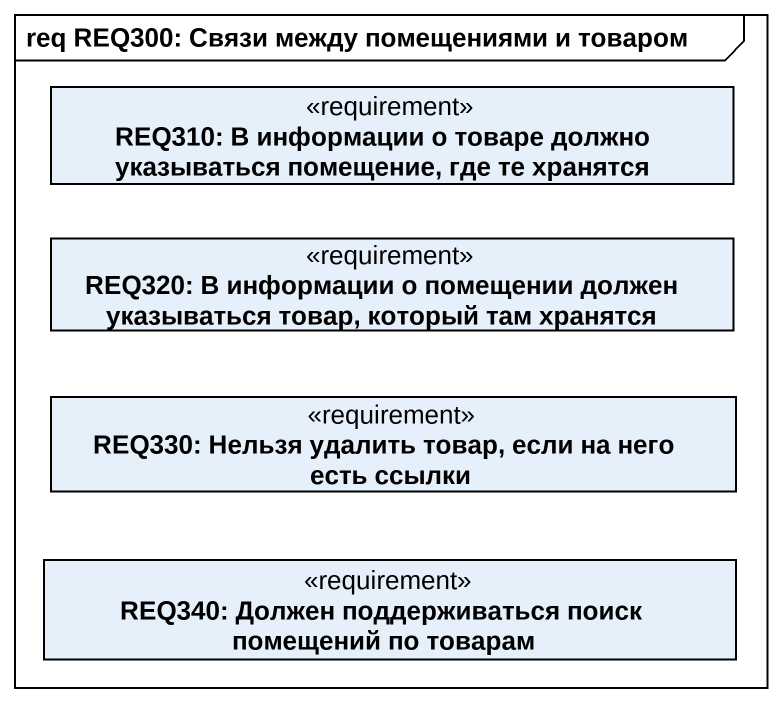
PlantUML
@startuml
mainframe req REQ300: Связи между помещениями и товаром
hide circle
hide empty members
class "REQ310: В информации о товаре должно указываться помещение, где те хранятся" as REQ310_В_информации_о <<requirement>>
class "REQ320: В информации о помещении должен указываться товар, который там хранятся" as REQ320_В_информации_о <<requirement>>
class "REQ330: Нельзя удалить товар, если на него есть ссылки" as REQ330_Нельзя_удалить_товар <<requirement>>
class "REQ340: Должен поддерживаться поиск помещений по товарам" as REQ340_Должен <<requirement>>
@enduml
